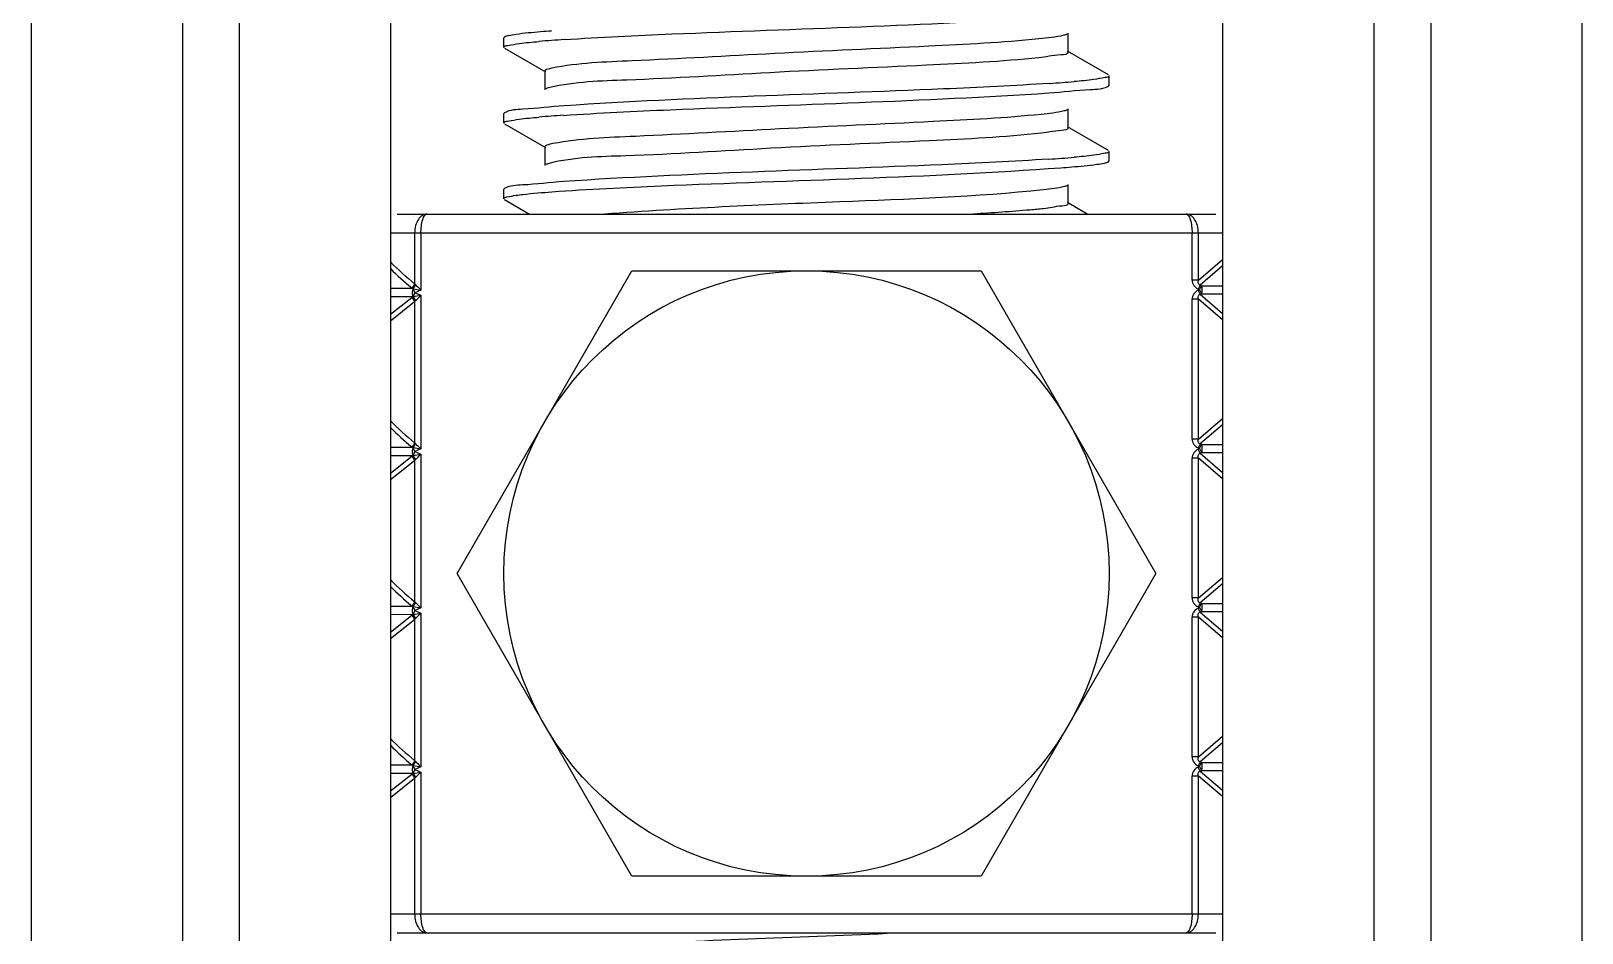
# Model space of a CAD drawing. Extents: x 4995099 to 5303443, y 4627657 to 4889583.
# Drawn here: x 5045632 to 5046242, y 4732325 to 4732679 of the extents above; entities that cross this region are included whole.
import ezdxf

# ---------------------------------------------------------------- set-up
doc = ezdxf.new("R2010")
doc.units = 0
doc.header["$LTSCALE"] = 1000
doc.header["$MEASUREMENT"] = 0
doc.layers.get('0').update_dxf_attribs({"color": 4, "linetype": 'CONTINUOUS'})

msp = doc.modelspace()

# ---------------------------------------------------------------- linework, layer by layer
at = {"linetype": 'Continuous'}
for p, q in [((5045631.61, 4737945.93), (5045631.61, 4732019.65)), ((5045691.14, 4737945.93), (5045691.14, 4732019.65)), ((5045713.46, 4737945.93), (5045713.46, 4732019.65)), ((5045773, 4737945.93), (5045773, 4732019.65)), ((5046100.42, 4737945.93), (5046100.42, 4732019.65)), ((5046159.95, 4737945.93), (5046159.95, 4732019.65)), ((5046182.28, 4737945.93), (5046182.28, 4732019.65)), ((5046241.81, 4737945.93), (5046241.81, 4732019.65)), ((5045817.93, 4732677.13), (5045817.64, 4732676.8)), ((5045817.64, 4732673.08), (5045817.64, 4732676.8)), ((5045817.64, 4732673.08), (5045817.64, 4732676.8)), ((5046039.66, 4732671.22), (5046039.66, 4732678.66)), ((5045817.93, 4732672.76), (5045834.08, 4732663.4)), ((5046055.49, 4732662.25), (5046039.34, 4732671.6)), ((5045833.76, 4732663.78), (5045833.76, 4732656.34)), ((5046055.77, 4732658.2), (5046055.77, 4732661.92)), ((5046055.77, 4732658.2), (5046055.77, 4732661.92)), ((5046055.49, 4732657.87), (5046055.77, 4732658.2)), ((5045817.93, 4732647.36), (5045817.64, 4732647.04)), ((5045817.64, 4732643.32), (5045817.64, 4732647.04)), ((5045817.64, 4732643.32), (5045817.64, 4732647.04)), ((5045817.93, 4732642.99), (5045834.08, 4732633.64)), ((5046039.66, 4732641.46), (5046039.66, 4732648.9)), ((5046055.49, 4732632.48), (5046039.34, 4732641.83)), ((5045833.76, 4732634.02), (5045833.76, 4732626.57)), ((5046055.77, 4732628.43), (5046055.77, 4732632.15)), ((5046055.77, 4732628.43), (5046055.77, 4732632.15)), ((5046055.49, 4732628.11), (5046055.77, 4732628.43)), ((5046039.66, 4732611.69), (5046039.66, 4732619.13)), ((5045817.93, 4732617.6), (5045817.64, 4732617.27)), ((5045817.64, 4732613.55), (5045817.64, 4732617.27)), ((5045817.64, 4732613.55), (5045817.64, 4732617.27)), ((5045817.93, 4732613.22), (5045827.77, 4732607.53)), ((5045775.61, 4732607.53), (5046097.81, 4732607.53)), ((5046047.18, 4732607.53), (5046039.34, 4732612.07)), ((5045773, 4732600.09), (5046100.42, 4732600.09)), ((5045782.53, 4732600.09), (5045782.53, 4732580.09)), ((5045785.01, 4732600.09), (5045785.01, 4732577.64)), ((5046088.41, 4732581.53), (5046088.41, 4732600.09)), ((5046090.89, 4732581.53), (5046090.89, 4732600.09)), ((5046090.89, 4732581.53), (5046100.42, 4732589.62)), ((5045799.23, 4732466.14), (5045867.97, 4732585.2)), ((5045867.97, 4732585.2), (5046005.45, 4732585.2)), ((5046005.45, 4732585.2), (5046074.19, 4732466.14)), ((5046100.42, 4732587.1), (5046091.58, 4732579.59)), ((5045781.74, 4732578.22), (5045773, 4732578.22)), ((5045781.9, 4732578.18), (5045781.74, 4732578.22)), ((5045781.94, 4732578.16), (5045785.01, 4732577.64)), ((5045782.62, 4732576.59), (5045781.94, 4732575.03)), ((5045782.73, 4732579.84), (5045782.53, 4732580.09)), ((5045785.01, 4732577.64), (5045782.62, 4732576.59)), ((5045782.62, 4732576.59), (5045785.01, 4732575.56)), ((5045782.83, 4732579.76), (5045782.73, 4732579.84)), ((5046090.89, 4732581.53), (5046088.41, 4732581.53)), ((5046091.58, 4732579.59), (5046090.83, 4732578.01)), ((5046091.35, 4732577.76), (5046090.83, 4732578.01)), ((5046090.83, 4732577.52), (5046091.35, 4732577.76)), ((5046091.57, 4732575.94), (5046090.83, 4732577.52)), ((5046091.35, 4732577.76), (5046092.1, 4732579.34)), ((5046091.35, 4732577.76), (5046092.1, 4732576.18)), ((5046091.57, 4732575.94), (5046092.1, 4732576.18)), ((5046091.57, 4732575.94), (5046100.42, 4732568.42)), ((5046092.1, 4732579.34), (5046091.58, 4732579.59)), ((5046092.1, 4732579.34), (5046100.42, 4732579.34)), ((5046092.1, 4732576.18), (5046100.42, 4732576.18)), ((5045781.69, 4732574.96), (5045773, 4732574.98)), ((5045773, 4732568.12), (5045781.39, 4732574.75)), ((5045773, 4732565.57), (5045782.53, 4732573.11)), ((5045781.69, 4732574.96), (5045781.89, 4732575)), ((5045781.89, 4732575), (5045781.94, 4732575.03)), ((5045781.94, 4732575.03), (5045785.01, 4732575.56)), ((5045782.53, 4732573.11), (5045782.71, 4732573.32)), ((5045782.53, 4732573.11), (5045782.53, 4732517.58)), ((5045782.71, 4732573.32), (5045782.81, 4732573.41)), ((5045782.81, 4732573.41), (5045782.87, 4732573.46)), ((5045785.01, 4732575.56), (5045785.01, 4732515.13)), ((5046090.89, 4732574), (5046088.41, 4732574)), ((5046088.41, 4732519.02), (5046088.41, 4732574)), ((5046100.42, 4732565.9), (5046090.89, 4732574)), ((5046090.89, 4732519.02), (5046090.89, 4732574)), ((5046090.89, 4732519.02), (5046100.42, 4732527.11)), ((5046100.42, 4732524.59), (5046091.58, 4732517.08)), ((5045781.74, 4732515.71), (5045773, 4732515.71)), ((5045781.9, 4732515.68), (5045781.74, 4732515.71)), ((5045781.94, 4732515.65), (5045785.01, 4732515.13)), ((5045782.73, 4732517.34), (5045782.53, 4732517.58)), ((5045785.01, 4732515.13), (5045782.62, 4732514.09)), ((5045782.83, 4732517.25), (5045782.73, 4732517.34)), ((5046090.89, 4732519.02), (5046088.41, 4732519.02)), ((5046091.58, 4732517.08), (5046090.83, 4732515.5)), ((5046091.35, 4732515.25), (5046090.83, 4732515.5)), ((5046090.83, 4732515.01), (5046091.35, 4732515.25)), ((5046091.57, 4732513.43), (5046090.83, 4732515.01)), ((5046091.35, 4732515.25), (5046092.1, 4732516.83)), ((5046091.35, 4732515.25), (5046092.1, 4732513.68)), ((5046092.1, 4732516.83), (5046091.58, 4732517.08)), ((5046092.1, 4732516.83), (5046100.42, 4732516.83)), ((5045781.69, 4732512.45), (5045773, 4732512.47)), ((5045773, 4732505.61), (5045781.39, 4732512.24)), ((5045773, 4732503.06), (5045782.53, 4732510.6)), ((5045781.69, 4732512.45), (5045781.89, 4732512.49)), ((5045781.89, 4732512.49), (5045781.94, 4732512.52)), ((5045782.62, 4732514.09), (5045781.94, 4732512.52)), ((5045781.94, 4732512.52), (5045785.01, 4732513.05)), ((5045782.53, 4732510.6), (5045782.71, 4732510.81)), ((5045782.53, 4732510.6), (5045782.53, 4732455.07)), ((5045782.62, 4732514.09), (5045785.01, 4732513.05)), ((5045782.71, 4732510.81), (5045782.81, 4732510.9)), ((5045782.81, 4732510.9), (5045782.87, 4732510.95)), ((5045785.01, 4732513.05), (5045785.01, 4732452.62)), ((5046090.89, 4732511.49), (5046088.41, 4732511.49)), ((5046088.41, 4732456.51), (5046088.41, 4732511.49)), ((5046100.42, 4732503.39), (5046090.89, 4732511.49)), ((5046090.89, 4732456.51), (5046090.89, 4732511.49)), ((5046091.57, 4732513.43), (5046092.1, 4732513.68)), ((5046091.57, 4732513.43), (5046100.42, 4732505.91)), ((5046092.1, 4732513.68), (5046100.42, 4732513.67)), ((5045867.97, 4732347.07), (5045799.23, 4732466.14)), ((5046074.19, 4732466.14), (5046005.45, 4732347.07)), ((5046090.89, 4732456.51), (5046100.42, 4732464.61)), ((5046100.42, 4732462.08), (5046091.58, 4732454.57)), ((5045782.73, 4732454.83), (5045782.53, 4732455.07)), ((5045782.83, 4732454.74), (5045782.73, 4732454.83)), ((5046090.89, 4732456.51), (5046088.41, 4732456.51)), ((5046091.58, 4732454.57), (5046090.83, 4732452.99)), ((5046091.35, 4732452.75), (5046092.1, 4732454.33)), ((5046092.1, 4732454.33), (5046091.58, 4732454.57)), ((5046092.1, 4732454.33), (5046100.42, 4732454.32)), ((5045781.74, 4732453.2), (5045773, 4732453.2)), ((5045781.69, 4732449.94), (5045773, 4732449.97)), ((5045773, 4732443.1), (5045781.39, 4732449.73)), ((5045773, 4732440.55), (5045782.53, 4732448.09)), ((5045781.69, 4732449.94), (5045781.89, 4732449.98)), ((5045781.9, 4732453.17), (5045781.74, 4732453.2)), ((5045781.89, 4732449.98), (5045781.94, 4732450.01)), ((5045781.94, 4732453.15), (5045785.01, 4732452.62)), ((5045782.62, 4732451.58), (5045781.94, 4732450.01)), ((5045781.94, 4732450.01), (5045785.01, 4732450.54)), ((5045782.53, 4732448.09), (5045782.71, 4732448.3)), ((5045782.53, 4732448.09), (5045782.53, 4732392.56)), ((5045785.01, 4732452.62), (5045782.62, 4732451.58)), ((5045782.62, 4732451.58), (5045785.01, 4732450.54)), ((5045782.71, 4732448.3), (5045782.81, 4732448.39)), ((5045782.81, 4732448.39), (5045782.87, 4732448.45)), ((5045785.01, 4732450.54), (5045785.01, 4732390.11)), ((5046090.89, 4732448.98), (5046088.41, 4732448.98)), ((5046088.41, 4732394), (5046088.41, 4732448.98)), ((5046091.35, 4732452.75), (5046090.83, 4732452.99)), ((5046090.83, 4732452.5), (5046091.35, 4732452.75)), ((5046091.57, 4732450.92), (5046090.83, 4732452.5)), ((5046100.42, 4732440.88), (5046090.89, 4732448.98)), ((5046090.89, 4732394), (5046090.89, 4732448.98)), ((5046091.35, 4732452.75), (5046092.1, 4732451.17)), ((5046091.57, 4732450.92), (5046092.1, 4732451.17)), ((5046091.57, 4732450.92), (5046100.42, 4732443.4)), ((5046092.1, 4732451.17), (5046100.42, 4732451.17)), ((5046090.89, 4732394), (5046100.42, 4732402.1)), ((5046100.42, 4732399.57), (5046091.58, 4732392.06)), ((5046090.89, 4732394), (5046088.41, 4732394)), ((5045781.74, 4732390.69), (5045773, 4732390.7)), ((5045781.69, 4732387.43), (5045773, 4732387.46)), ((5045773, 4732380.59), (5045781.39, 4732387.22)), ((5045781.69, 4732387.43), (5045781.89, 4732387.48)), ((5045781.9, 4732390.66), (5045781.74, 4732390.69)), ((5045781.89, 4732387.48), (5045781.94, 4732387.5)), ((5045781.94, 4732390.64), (5045785.01, 4732390.11)), ((5045782.62, 4732389.07), (5045781.94, 4732387.5)), ((5045781.94, 4732387.5), (5045785.01, 4732388.03)), ((5045782.73, 4732392.32), (5045782.53, 4732392.56)), ((5045785.01, 4732390.11), (5045782.62, 4732389.07)), ((5045782.62, 4732389.07), (5045785.01, 4732388.03)), ((5045782.83, 4732392.23), (5045782.73, 4732392.32)), ((5045785.01, 4732388.03), (5045785.01, 4732332.19)), ((5046091.58, 4732392.06), (5046090.83, 4732390.48)), ((5046091.35, 4732390.24), (5046090.83, 4732390.48)), ((5046090.83, 4732389.99), (5046091.35, 4732390.24)), ((5046091.57, 4732388.41), (5046090.83, 4732389.99)), ((5046091.35, 4732390.24), (5046092.1, 4732391.82)), ((5046091.35, 4732390.24), (5046092.1, 4732388.66)), ((5046091.57, 4732388.41), (5046092.1, 4732388.66)), ((5046091.57, 4732388.41), (5046100.42, 4732380.9)), ((5046092.1, 4732391.82), (5046091.58, 4732392.06)), ((5046092.1, 4732391.82), (5046100.42, 4732391.82)), ((5046092.1, 4732388.66), (5046100.42, 4732388.66)), ((5045773, 4732378.05), (5045782.53, 4732385.59)), ((5045782.53, 4732385.59), (5045782.71, 4732385.79)), ((5045782.53, 4732385.59), (5045782.53, 4732332.19)), ((5045782.71, 4732385.79), (5045782.81, 4732385.88)), ((5045782.81, 4732385.88), (5045782.87, 4732385.94)), ((5046090.89, 4732386.47), (5046088.41, 4732386.47)), ((5046088.41, 4732332.19), (5046088.41, 4732386.47)), ((5046100.42, 4732378.37), (5046090.89, 4732386.47)), ((5046090.89, 4732332.19), (5046090.89, 4732386.47)), ((5046005.45, 4732347.07), (5045867.97, 4732347.07)), ((5046100.42, 4732332.19), (5045773, 4732332.19)), ((5045775.61, 4732324.75), (5046097.81, 4732324.75))]:
    msp.add_line(p, q, dxfattribs=at)
msp.add_circle((5045936.71, 4732466.14), 119.06, dxfattribs=at)
for centre, radius, start, end in [((5045876.15, 4732142.32), 534.94, 93.71685, 94.79919), ((5045997.99, 4733183.59), 525.82, 273.76228, 274.80085), ((5045875.63, 4732119.06), 528.42, 93.74965, 94.79999), ((5045997.48, 4733160.3), 532.31, 273.72942, 274.8001), ((5045864.95, 4732680.65), 130.02, 224.9882, 230.66337), ((5045865.56, 4732679.44), 131.46, 225.24108, 230.18722), ((5045782.87, 4732580.24), 2.31, 230.22372, 240.95846), ((5045782.83, 4732572.92), 2.33, 119.14419, 128.30252), ((5045864.95, 4732618.14), 130.02, 224.9882, 230.66337), ((5045865.56, 4732616.94), 131.46, 225.24108, 230.18722), ((5045782.87, 4732517.73), 2.31, 230.22372, 240.95846), ((5045782.83, 4732510.41), 2.33, 119.14419, 128.30252), ((5045864.95, 4732555.63), 130.02, 224.9882, 230.66337), ((5045865.56, 4732554.43), 131.46, 225.24108, 230.18722), ((5045782.87, 4732455.23), 2.31, 230.22372, 240.95846), ((5045782.83, 4732447.9), 2.33, 119.14419, 128.30252), ((5045864.95, 4732493.12), 130.02, 224.9882, 230.66337), ((5045865.56, 4732491.92), 131.46, 225.24108, 230.18722), ((5045782.87, 4732392.72), 2.31, 230.22372, 240.95846), ((5045782.83, 4732385.4), 2.33, 119.14419, 128.30252)]:
    msp.add_arc(centre, radius, start, end, dxfattribs=at)
for points, knots in [([(5045841.47, 4732676.13), (5045855.53, 4732677.06), (5045919.2, 4732680.11), (5045982.95, 4732681.63), (5046032.49, 4732684.95)], [0, 0, 0, 0, 0.221018, 1, 1, 1, 1]), ([(5045817.64, 4732673.08), (5045817.64, 4732673.65), (5045820.69, 4732673.99), (5045822.21, 4732674.41), (5045823.74, 4732674.6)], [0, 0, 0, 0, 0.270608, 1, 1, 1, 1]), ([(5045822.43, 4732678.15), (5045821.45, 4732678.01), (5045819.94, 4732677.75), (5045818.41, 4732677.4), (5045817.93, 4732677.13)], [0, 0, 0, 0, 0.642699, 1, 1, 1, 1]), ([(5045836.41, 4732679.5), (5045834.97, 4732679.39), (5045830.3, 4732679.03), (5045825.64, 4732678.61), (5045822.43, 4732678.15)], [0, 0, 0, 0, 0.307564, 1, 1, 1, 1]), ([(5046028.17, 4732676.4), (5046013.76, 4732674.96), (5045979.08, 4732673.18), (5045925.67, 4732670.88), (5045876.34, 4732667.95), (5045846.91, 4732666.95), (5045836.55, 4732664.89)], [0, 0, 0, 0, 0.226386, 0.542344, 0.83502, 1, 1, 1, 1]), ([(5046039.34, 4732678.29), (5046038.93, 4732678.05), (5046035.23, 4732677.05), (5046031.47, 4732676.74), (5046028.17, 4732676.4)], [0, 0, 0, 0, 0.123298, 1, 1, 1, 1]), ([(5046028.17, 4732668.96), (5046013.47, 4732667.49), (5045978.16, 4732665.68), (5045924.01, 4732663.44), (5045874.77, 4732660.23), (5045845.58, 4732659.6), (5045835.73, 4732657.27)], [0, 0, 0, 0, 0.229855, 0.549948, 0.842489, 1, 1, 1, 1]), ([(5046039.66, 4732671.22), (5046039.66, 4732670.18), (5046033.74, 4732670.12), (5046031.04, 4732669.25), (5046028.17, 4732668.96)], [0, 0, 0, 0, 0.265413, 1, 1, 1, 1]), ([(5045836.55, 4732664.89), (5045835.84, 4732664.75), (5045835.02, 4732664.56), (5045833.76, 4732664.08), (5045833.76, 4732663.78)], [0, 0, 0, 0, 0.707754, 1, 1, 1, 1]), ([(5046055.77, 4732661.92), (5046055.77, 4732661.36), (5046052.8, 4732661.02), (5046051.3, 4732660.61), (5046049.81, 4732660.41)], [0, 0, 0, 0, 0.270923, 1, 1, 1, 1]), ([(5045835.73, 4732657.27), (5045835.39, 4732657.19), (5045834.83, 4732657.04), (5045834.29, 4732656.83), (5045834.09, 4732656.72)], [0, 0, 0, 0, 0.593987, 1, 1, 1, 1]), ([(5045841.08, 4732646.34), (5045855.07, 4732647.27), (5045918.74, 4732650.33), (5045982.49, 4732651.86), (5046032.1, 4732655.16)], [0, 0, 0, 0, 0.219989, 1, 1, 1, 1]), ([(5046032.49, 4732658.91), (5046018.53, 4732657.97), (5045954.85, 4732654.91), (5045891.11, 4732653.38), (5045841.47, 4732650.09)], [0, 0, 0, 0, 0.219595, 1, 1, 1, 1]), ([(5046032.1, 4732655.16), (5046037.52, 4732655.52), (5046045.1, 4732656.57), (5046053.38, 4732656.67), (5046055.49, 4732657.87)], [0, 0, 0, 0, 0.691216, 1, 1, 1, 1]), ([(5045841.47, 4732650.09), (5045836.01, 4732649.73), (5045828.38, 4732648.67), (5045820.05, 4732648.58), (5045817.93, 4732647.36)], [0, 0, 0, 0, 0.691341, 1, 1, 1, 1]), ([(5045817.64, 4732643.32), (5045817.64, 4732643.88), (5045820.65, 4732644.22), (5045822.15, 4732644.64), (5045823.66, 4732644.83)], [0, 0, 0, 0, 0.270808, 1, 1, 1, 1]), ([(5046029.11, 4732646.73), (5046014.96, 4732645.26), (5045980.57, 4732643.51), (5045927.29, 4732641.16), (5045877.5, 4732638.3), (5045847.61, 4732637.19), (5045836.94, 4732635.2)], [0, 0, 0, 0, 0.221662, 0.536163, 0.830773, 1, 1, 1, 1]), ([(5046039.34, 4732648.52), (5046038.96, 4732648.3), (5046035.57, 4732647.35), (5046032.12, 4732647.05), (5046029.11, 4732646.73)], [0, 0, 0, 0, 0.125495, 1, 1, 1, 1]), ([(5046029.11, 4732639.29), (5046014.46, 4732637.76), (5045978.96, 4732635.96), (5045924.38, 4732633.73), (5045874.73, 4732630.35), (5045845.27, 4732629.92), (5045835.48, 4732627.44)], [0, 0, 0, 0, 0.227665, 0.549451, 0.843883, 1, 1, 1, 1]), ([(5046039.66, 4732641.46), (5046039.66, 4732640.5), (5046034.24, 4732640.35), (5046031.74, 4732639.57), (5046029.11, 4732639.29)], [0, 0, 0, 0, 0.266153, 1, 1, 1, 1]), ([(5045836.94, 4732635.2), (5045836.13, 4732635.05), (5045835.22, 4732634.84), (5045833.76, 4732634.35), (5045833.76, 4732634.02)], [0, 0, 0, 0, 0.711573, 1, 1, 1, 1]), ([(5046055.77, 4732632.15), (5046055.77, 4732631.59), (5046052.75, 4732631.25), (5046051.24, 4732630.83), (5046049.73, 4732630.64)], [0, 0, 0, 0, 0.270717, 1, 1, 1, 1]), ([(5045835.48, 4732627.44), (5045835.2, 4732627.37), (5045834.73, 4732627.24), (5045834.26, 4732627.05), (5045834.09, 4732626.95)], [0, 0, 0, 0, 0.586829, 1, 1, 1, 1]), ([(5045836.55, 4732616.26), (5045850.88, 4732617.31), (5045917.61, 4732620.57), (5045984.43, 4732621.88), (5046036.72, 4732625.72)], [0, 0, 0, 0, 0.215118, 1, 1, 1, 1]), ([(5046032.1, 4732629.12), (5046018.07, 4732628.18), (5045954.39, 4732625.13), (5045890.65, 4732623.61), (5045841.08, 4732620.29)], [0, 0, 0, 0, 0.220621, 1, 1, 1, 1]), ([(5046036.72, 4732625.72), (5046038.18, 4732625.82), (5046042.91, 4732626.19), (5046047.65, 4732626.62), (5046050.9, 4732627.07)], [0, 0, 0, 0, 0.307378, 1, 1, 1, 1]), ([(5046050.9, 4732627.07), (5046051.9, 4732627.22), (5046053.44, 4732627.48), (5046055, 4732627.83), (5046055.49, 4732628.11)], [0, 0, 0, 0, 0.643431, 1, 1, 1, 1]), ([(5045841.08, 4732620.29), (5045835.71, 4732619.94), (5045828.21, 4732618.9), (5045820.01, 4732618.79), (5045817.93, 4732617.6)], [0, 0, 0, 0, 0.691044, 1, 1, 1, 1]), ([(5046039.34, 4732618.76), (5046038.99, 4732618.55), (5046035.9, 4732617.65), (5046032.75, 4732617.36), (5046030, 4732617.06)], [0, 0, 0, 0, 0.12782, 1, 1, 1, 1]), ([(5045817.64, 4732613.55), (5045817.64, 4732614.01), (5045820.01, 4732614.41), (5045821.25, 4732614.73), (5045822.46, 4732614.9)], [0, 0, 0, 0, 0.274527, 1, 1, 1, 1]), ([(5045822.46, 4732614.9), (5045823.36, 4732615.03), (5045828.04, 4732615.6), (5045832.75, 4732615.98), (5045836.55, 4732616.26)], [0, 0, 0, 0, 0.191292, 1, 1, 1, 1]), ([(5046030, 4732617.06), (5046003.37, 4732614.17), (5045945.7, 4732612.32), (5045888.15, 4732609.74), (5045857.39, 4732607.52)], [0, 0, 0, 0, 0.464865, 1, 1, 1, 1]), ([(5045787.4, 4732607.53), (5045786.76, 4732607.53), (5045785.37, 4732607.08), (5045783.8, 4732605.37), (5045782.77, 4732602.94), (5045782.53, 4732601.06), (5045782.53, 4732600.09)], [0, 0, 0, 0, 0.195972, 0.42512, 0.697797, 1, 1, 1, 1]), ([(5045785.01, 4732600.09), (5045785.01, 4732601.88), (5045785.27, 4732604.3), (5045786.22, 4732606.84), (5045787.05, 4732607.53), (5045787.4, 4732607.53)], [0, 0, 0, 0, 0.657525, 0.871922, 1, 1, 1, 1]), ([(5046030, 4732609.62), (5046028.21, 4732609.43), (5046019.04, 4732608.56), (5046009.85, 4732607.97), (5046002.45, 4732607.53)], [0, 0, 0, 0, 0.195123, 1, 1, 1, 1]), ([(5046039.66, 4732611.69), (5046039.67, 4732610.81), (5046034.72, 4732610.59), (5046032.42, 4732609.88), (5046030, 4732609.62)], [0, 0, 0, 0, 0.266951, 1, 1, 1, 1]), ([(5046086.02, 4732607.53), (5046086.37, 4732607.53), (5046087.19, 4732606.84), (5046088.15, 4732604.3), (5046088.41, 4732601.88), (5046088.41, 4732600.09)], [0, 0, 0, 0, 0.128078, 0.342475, 1, 1, 1, 1]), ([(5046090.89, 4732600.09), (5046090.89, 4732601.06), (5046090.65, 4732602.94), (5046089.62, 4732605.37), (5046088.05, 4732607.08), (5046086.66, 4732607.53), (5046086.02, 4732607.53)], [0, 0, 0, 0, 0.302203, 0.57488, 0.804028, 1, 1, 1, 1]), ([(5045781.92, 4732578.21), (5045781.81, 4732577.98), (5045781.47, 4732576.94), (5045781.53, 4732575.75), (5045781.89, 4732575)], [0, 0, 0, 0, 0.236634, 1, 1, 1, 1]), ([(5045782.62, 4732576.59), (5045782.56, 4732576.75), (5045782.33, 4732577.29), (5045782.04, 4732577.81), (5045781.92, 4732578.21)], [0, 0, 0, 0, 0.285481, 1, 1, 1, 1]), ([(5045782.83, 4732579.76), (5045783, 4732579.61), (5045783.74, 4732578.91), (5045784.45, 4732578.19), (5045785.01, 4732577.64)], [0, 0, 0, 0, 0.225254, 1, 1, 1, 1]), ([(5046088.41, 4732581.53), (5046088.41, 4732580.79), (5046088.92, 4732579.27), (5046090.16, 4732578.33), (5046090.83, 4732578.01)], [0, 0, 0, 0, 0.499355, 1, 1, 1, 1]), ([(5046090.83, 4732577.52), (5046090.16, 4732577.2), (5046088.92, 4732576.26), (5046088.41, 4732574.74), (5046088.41, 4732574)], [0, 0, 0, 0, 0.500643, 1, 1, 1, 1]), ([(5046091.58, 4732579.59), (5046091.22, 4732579.7), (5046090.64, 4732580.4), (5046090.8, 4732581.17), (5046090.89, 4732581.53)], [0, 0, 0, 0, 0.502447, 1, 1, 1, 1]), ([(5046090.89, 4732574), (5046090.8, 4732574.36), (5046090.64, 4732575.12), (5046091.22, 4732575.83), (5046091.57, 4732575.94)], [0, 0, 0, 0, 0.49632, 1, 1, 1, 1]), ([(5046092.1, 4732576.18), (5046092.33, 4732576.67), (5046092.49, 4732577.76), (5046092.33, 4732578.86), (5046092.1, 4732579.34)], [0, 0, 0, 0, 0.500048, 1, 1, 1, 1]), ([(5045782.87, 4732573.46), (5045783.04, 4732573.62), (5045783.76, 4732574.3), (5045784.47, 4732575.01), (5045785.01, 4732575.56)], [0, 0, 0, 0, 0.226794, 1, 1, 1, 1]), ([(5045781.92, 4732515.7), (5045781.81, 4732515.47), (5045781.47, 4732514.44), (5045781.53, 4732513.24), (5045781.89, 4732512.49)], [0, 0, 0, 0, 0.236634, 1, 1, 1, 1]), ([(5045782.62, 4732514.09), (5045782.56, 4732514.24), (5045782.33, 4732514.78), (5045782.04, 4732515.3), (5045781.92, 4732515.7)], [0, 0, 0, 0, 0.285481, 1, 1, 1, 1]), ([(5045782.83, 4732517.25), (5045783, 4732517.1), (5045783.74, 4732516.41), (5045784.45, 4732515.69), (5045785.01, 4732515.13)], [0, 0, 0, 0, 0.225254, 1, 1, 1, 1]), ([(5046088.41, 4732519.02), (5046088.41, 4732518.28), (5046088.92, 4732516.76), (5046090.16, 4732515.82), (5046090.83, 4732515.5)], [0, 0, 0, 0, 0.499355, 1, 1, 1, 1]), ([(5046090.83, 4732515.01), (5046090.16, 4732514.69), (5046088.92, 4732513.75), (5046088.41, 4732512.23), (5046088.41, 4732511.49)], [0, 0, 0, 0, 0.500643, 1, 1, 1, 1]), ([(5046091.58, 4732517.08), (5046091.22, 4732517.19), (5046090.64, 4732517.89), (5046090.8, 4732518.66), (5046090.89, 4732519.02)], [0, 0, 0, 0, 0.502447, 1, 1, 1, 1]), ([(5046092.1, 4732513.68), (5046092.33, 4732514.16), (5046092.49, 4732515.25), (5046092.33, 4732516.35), (5046092.1, 4732516.83)], [0, 0, 0, 0, 0.500048, 1, 1, 1, 1]), ([(5045782.87, 4732510.95), (5045783.04, 4732511.11), (5045783.76, 4732511.79), (5045784.47, 4732512.5), (5045785.01, 4732513.05)], [0, 0, 0, 0, 0.226794, 1, 1, 1, 1]), ([(5046090.89, 4732511.49), (5046090.8, 4732511.85), (5046090.64, 4732512.62), (5046091.22, 4732513.32), (5046091.57, 4732513.43)], [0, 0, 0, 0, 0.49632, 1, 1, 1, 1]), ([(5045782.83, 4732454.74), (5045783, 4732454.59), (5045783.74, 4732453.9), (5045784.45, 4732453.18), (5045785.01, 4732452.62)], [0, 0, 0, 0, 0.225254, 1, 1, 1, 1]), ([(5046088.41, 4732456.51), (5046088.41, 4732455.77), (5046088.92, 4732454.25), (5046090.16, 4732453.31), (5046090.83, 4732452.99)], [0, 0, 0, 0, 0.499355, 1, 1, 1, 1]), ([(5046091.58, 4732454.57), (5046091.22, 4732454.68), (5046090.64, 4732455.38), (5046090.8, 4732456.15), (5046090.89, 4732456.51)], [0, 0, 0, 0, 0.502447, 1, 1, 1, 1]), ([(5046092.1, 4732451.17), (5046092.33, 4732451.65), (5046092.49, 4732452.75), (5046092.33, 4732453.84), (5046092.1, 4732454.33)], [0, 0, 0, 0, 0.500048, 1, 1, 1, 1]), ([(5045781.92, 4732453.19), (5045781.81, 4732452.96), (5045781.47, 4732451.93), (5045781.53, 4732450.73), (5045781.89, 4732449.98)], [0, 0, 0, 0, 0.236634, 1, 1, 1, 1]), ([(5045782.62, 4732451.58), (5045782.56, 4732451.73), (5045782.33, 4732452.27), (5045782.04, 4732452.79), (5045781.92, 4732453.19)], [0, 0, 0, 0, 0.285481, 1, 1, 1, 1]), ([(5045782.87, 4732448.45), (5045783.04, 4732448.6), (5045783.76, 4732449.28), (5045784.47, 4732449.99), (5045785.01, 4732450.54)], [0, 0, 0, 0, 0.226794, 1, 1, 1, 1]), ([(5046090.83, 4732452.5), (5046090.16, 4732452.18), (5046088.92, 4732451.24), (5046088.41, 4732449.72), (5046088.41, 4732448.98)], [0, 0, 0, 0, 0.500643, 1, 1, 1, 1]), ([(5046090.89, 4732448.98), (5046090.8, 4732449.34), (5046090.64, 4732450.11), (5046091.22, 4732450.81), (5046091.57, 4732450.92)], [0, 0, 0, 0, 0.49632, 1, 1, 1, 1]), ([(5046088.41, 4732394), (5046088.41, 4732393.26), (5046088.92, 4732391.74), (5046090.16, 4732390.8), (5046090.83, 4732390.48)], [0, 0, 0, 0, 0.499355, 1, 1, 1, 1]), ([(5046091.58, 4732392.06), (5046091.22, 4732392.17), (5046090.64, 4732392.87), (5046090.8, 4732393.64), (5046090.89, 4732394)], [0, 0, 0, 0, 0.502447, 1, 1, 1, 1]), ([(5045781.92, 4732390.68), (5045781.81, 4732390.45), (5045781.47, 4732389.42), (5045781.53, 4732388.23), (5045781.89, 4732387.48)], [0, 0, 0, 0, 0.236634, 1, 1, 1, 1]), ([(5045782.62, 4732389.07), (5045782.56, 4732389.22), (5045782.33, 4732389.76), (5045782.04, 4732390.28), (5045781.92, 4732390.68)], [0, 0, 0, 0, 0.285481, 1, 1, 1, 1]), ([(5045782.83, 4732392.23), (5045783, 4732392.08), (5045783.74, 4732391.39), (5045784.45, 4732390.67), (5045785.01, 4732390.11)], [0, 0, 0, 0, 0.225254, 1, 1, 1, 1]), ([(5045782.87, 4732385.94), (5045783.04, 4732386.09), (5045783.76, 4732386.77), (5045784.47, 4732387.48), (5045785.01, 4732388.03)], [0, 0, 0, 0, 0.226794, 1, 1, 1, 1]), ([(5046090.83, 4732389.99), (5046090.16, 4732389.67), (5046088.92, 4732388.73), (5046088.41, 4732387.21), (5046088.41, 4732386.47)], [0, 0, 0, 0, 0.500643, 1, 1, 1, 1]), ([(5046090.89, 4732386.47), (5046090.8, 4732386.83), (5046090.64, 4732387.6), (5046091.22, 4732388.3), (5046091.57, 4732388.41)], [0, 0, 0, 0, 0.49632, 1, 1, 1, 1]), ([(5046092.1, 4732388.66), (5046092.33, 4732389.14), (5046092.49, 4732390.24), (5046092.33, 4732391.33), (5046092.1, 4732391.82)], [0, 0, 0, 0, 0.500048, 1, 1, 1, 1]), ([(5045782.53, 4732332.19), (5045782.53, 4732331.21), (5045782.77, 4732329.34), (5045783.8, 4732326.91), (5045785.37, 4732325.2), (5045786.76, 4732324.75), (5045787.4, 4732324.75)], [0, 0, 0, 0, 0.302203, 0.57488, 0.804028, 1, 1, 1, 1]), ([(5045787.4, 4732324.75), (5045787.05, 4732324.75), (5045786.22, 4732325.44), (5045785.27, 4732327.97), (5045785.01, 4732330.4), (5045785.01, 4732332.19)], [0, 0, 0, 0, 0.128078, 0.342475, 1, 1, 1, 1]), ([(5046088.41, 4732332.19), (5046088.41, 4732330.4), (5046088.15, 4732327.97), (5046087.19, 4732325.44), (5046086.37, 4732324.75), (5046086.02, 4732324.75)], [0, 0, 0, 0, 0.657525, 0.871922, 1, 1, 1, 1]), ([(5046086.02, 4732324.75), (5046086.66, 4732324.75), (5046088.05, 4732325.2), (5046089.62, 4732326.91), (5046090.65, 4732329.34), (5046090.89, 4732331.21), (5046090.89, 4732332.19)], [0, 0, 0, 0, 0.195972, 0.42512, 0.697797, 1, 1, 1, 1]), ([(5045836.56, 4732318.6), (5045845.14, 4732319.23), (5045890.21, 4732321.7), (5045935.32, 4732323.23), (5045971.82, 4732324.75)], [0, 0, 0, 0, 0.190688, 1, 1, 1, 1])]:
    msp.add_open_spline(points, degree=3, knots=knots, dxfattribs=at)
for points in [[(5045823.74, 4732674.6), (5045826.28, 4732674.93), (5045828.84, 4732675.16), (5045831.39, 4732675.38)], [(5046049.81, 4732660.41), (5046047.21, 4732660.08), (5046044.6, 4732659.84), (5046042, 4732659.62)], [(5045823.66, 4732644.83), (5045826.24, 4732645.16), (5045828.83, 4732645.4), (5045831.42, 4732645.62)], [(5046049.73, 4732630.64), (5046047.17, 4732630.31), (5046044.59, 4732630.07), (5046042.02, 4732629.86)], [(5045782.53, 4732580.09), (5045782.37, 4732579.44), (5045781.93, 4732578.84), (5045781.38, 4732578.46)], [(5045782.73, 4732579.84), (5045782.59, 4732579.23), (5045782.23, 4732578.62), (5045781.74, 4732578.22)], [(5045781.9, 4732578.18), (5045782.34, 4732578.6), (5045782.69, 4732579.16), (5045782.83, 4732579.76)], [(5045782.53, 4732573.11), (5045782.37, 4732573.76), (5045781.93, 4732574.37), (5045781.39, 4732574.75)], [(5045782.71, 4732573.32), (5045782.57, 4732573.94), (5045782.19, 4732574.55), (5045781.69, 4732574.96)], [(5045782.81, 4732573.41), (5045782.67, 4732574.01), (5045782.34, 4732574.59), (5045781.89, 4732575)], [(5045782.87, 4732573.46), (5045782.72, 4732574.05), (5045782.39, 4732574.62), (5045781.94, 4732575.03)], [(5045782.53, 4732517.58), (5045782.37, 4732516.94), (5045781.93, 4732516.33), (5045781.38, 4732515.96)], [(5045782.73, 4732517.34), (5045782.59, 4732516.72), (5045782.23, 4732516.12), (5045781.74, 4732515.71)], [(5045781.9, 4732515.68), (5045782.34, 4732516.1), (5045782.69, 4732516.66), (5045782.83, 4732517.25)], [(5045782.53, 4732510.6), (5045782.37, 4732511.25), (5045781.93, 4732511.87), (5045781.39, 4732512.24)], [(5045782.71, 4732510.81), (5045782.57, 4732511.44), (5045782.19, 4732512.05), (5045781.69, 4732512.45)], [(5045782.81, 4732510.9), (5045782.67, 4732511.5), (5045782.34, 4732512.08), (5045781.89, 4732512.49)], [(5045782.87, 4732510.95), (5045782.72, 4732511.54), (5045782.39, 4732512.11), (5045781.94, 4732512.52)], [(5045782.53, 4732455.07), (5045782.37, 4732454.43), (5045781.93, 4732453.82), (5045781.38, 4732453.45)], [(5045782.73, 4732454.83), (5045782.59, 4732454.21), (5045782.23, 4732453.61), (5045781.74, 4732453.2)], [(5045781.9, 4732453.17), (5045782.34, 4732453.59), (5045782.69, 4732454.15), (5045782.83, 4732454.74)], [(5045782.53, 4732448.09), (5045782.37, 4732448.74), (5045781.93, 4732449.36), (5045781.39, 4732449.73)], [(5045782.71, 4732448.3), (5045782.57, 4732448.93), (5045782.19, 4732449.54), (5045781.69, 4732449.94)], [(5045782.81, 4732448.39), (5045782.67, 4732448.99), (5045782.34, 4732449.57), (5045781.89, 4732449.98)], [(5045782.87, 4732448.45), (5045782.72, 4732449.03), (5045782.39, 4732449.6), (5045781.94, 4732450.01)], [(5045782.53, 4732392.56), (5045782.37, 4732391.92), (5045781.93, 4732391.31), (5045781.38, 4732390.94)], [(5045782.53, 4732385.59), (5045782.37, 4732386.23), (5045781.93, 4732386.85), (5045781.39, 4732387.22)], [(5045782.71, 4732385.79), (5045782.57, 4732386.42), (5045782.19, 4732387.03), (5045781.69, 4732387.43)], [(5045782.73, 4732392.32), (5045782.59, 4732391.7), (5045782.23, 4732391.1), (5045781.74, 4732390.69)], [(5045782.81, 4732385.88), (5045782.67, 4732386.48), (5045782.34, 4732387.07), (5045781.89, 4732387.48)], [(5045781.9, 4732390.66), (5045782.34, 4732391.08), (5045782.69, 4732391.64), (5045782.83, 4732392.23)], [(5045782.87, 4732385.94), (5045782.72, 4732386.53), (5045782.39, 4732387.1), (5045781.94, 4732387.5)]]:
    msp.add_open_spline(points, degree=3, dxfattribs=at)

doc.saveas('drawing.dxf')
